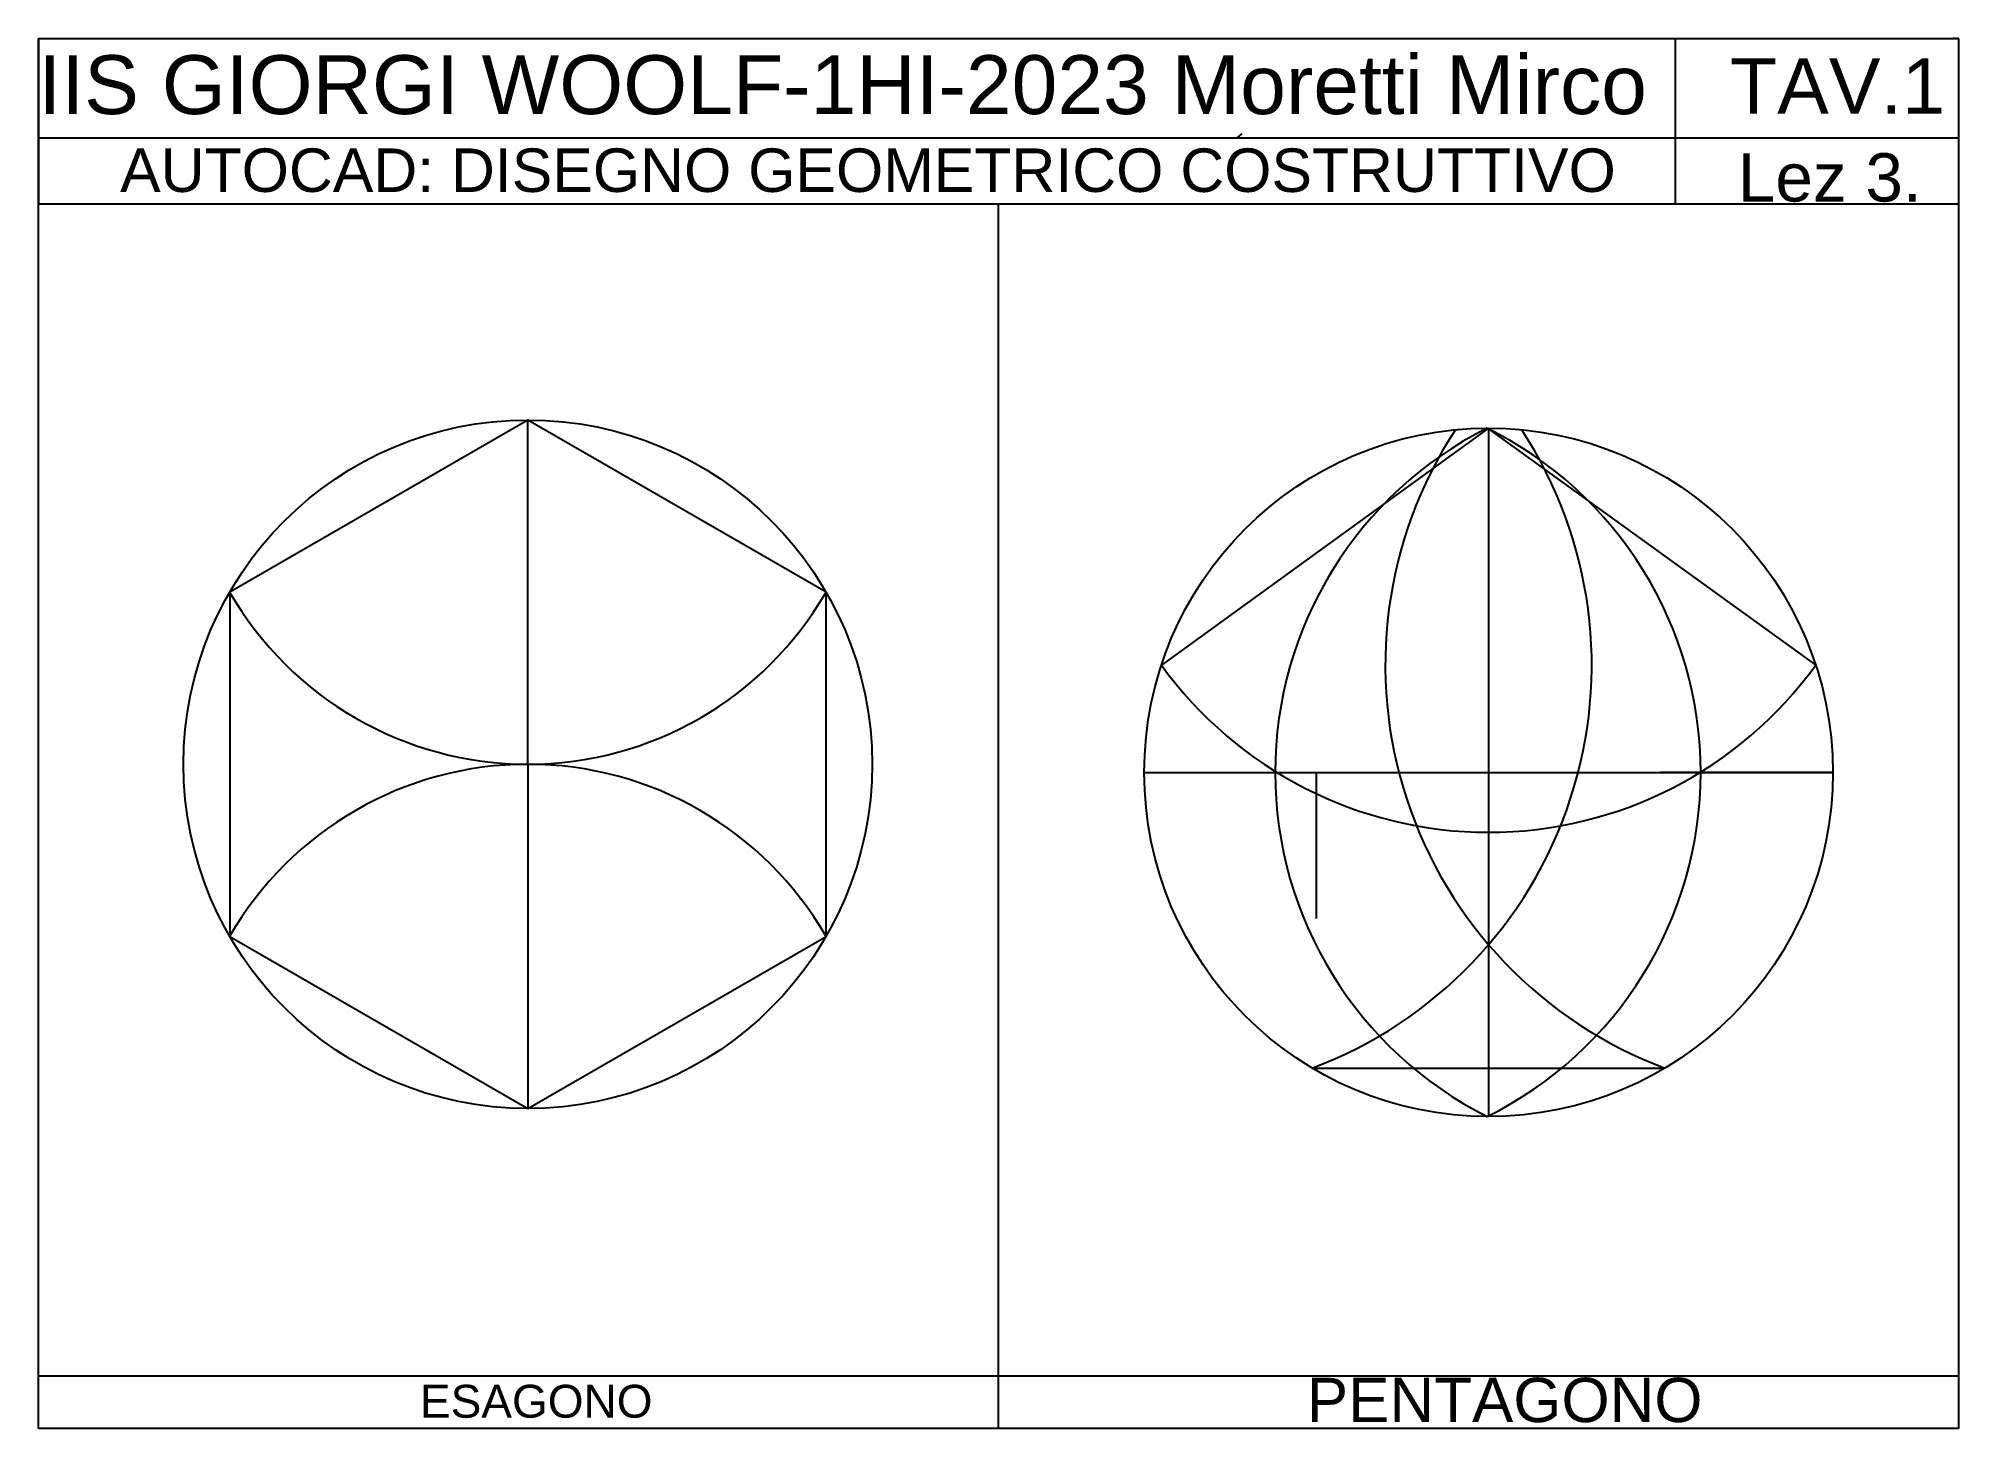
# Model space of a CAD drawing. Header units: millimetres. Extents: x 853 to 1859, y 2348 to 2698.
# Drawn here: x 852.7 to 1142.7, y 2488.2 to 2698.2 of the extents above.
import ezdxf

# ---------------------------------------------------------------- set-up
doc = ezdxf.new("R2010")
doc.units = ezdxf.units.MM
doc.styles.get("Standard").update_dxf_attribs({"font": 'arial.ttf'})

msp = doc.modelspace()

# ---------------------------------------------------------------- linework, layer by layer
for p, q in [((852.68, 2698.21), (1142.68, 2698.21)), ((852.68, 2488.21), (852.68, 2698.21)), ((852.68, 2698.21), (852.68, 2673.21)), ((852.68, 2698.21), (852.68, 2698.21)), ((852.68, 2698.21), (852.68, 2683.21)), ((1099.89, 2698.16), (1099.89, 2673.21)), ((1142.68, 2698.21), (1141.88, 2698.21)), ((1142.68, 2698.21), (1142.68, 2488.21)), ((1142.68, 2698.21), (1142.68, 2698.21)), ((1142.68, 2698.21), (1142.68, 2698.21)), ((1142.68, 2698.21), (1142.68, 2698.21)), ((1142.68, 2698.21), (1142.68, 2698.21)), ((852.68, 2683.21), (1142.68, 2683.21)), ((852.68, 2673.21), (1142.68, 2673.21)), ((997.68, 2488.21), (997.68, 2673.21)), ((926.6, 2640.57), (881.57, 2614.57)), ((926.6, 2588.57), (926.6, 2640.57)), ((971.63, 2614.57), (926.6, 2640.57)), ((1071.69, 2639.34), (1022.28, 2603.55)), ((1071.54, 2639.34), (1121.1, 2603.55)), ((1071.69, 2639.34), (1071.69, 2535.34)), ((881.57, 2614.57), (881.57, 2562.57)), ((971.63, 2562.57), (971.63, 2614.57)), ((926.6, 2588.57), (926.6, 2588.57)), ((926.6, 2588.57), (926.6, 2588.57)), ((926.6, 2588.57), (926.6, 2536.57)), ((1019.69, 2587.34), (1123.69, 2587.34)), ((1019.69, 2587.34), (1045.69, 2587.34)), ((1045.65, 2587.34), (1045.65, 2565.26)), ((1123.69, 2587.34), (1097.69, 2587.34)), ((1097.69, 2587.34), (1097.69, 2587.34)), ((852.68, 2488.21), (852.68, 2568.21)), ((881.57, 2562.57), (926.6, 2536.57)), ((926.6, 2536.57), (971.63, 2562.57)), ((1045.07, 2542.68), (1098.32, 2542.68)), ((852.68, 2488.21), (852.68, 2496.21)), ((852.68, 2496.21), (1142.68, 2496.21)), ((1142.68, 2488.21), (852.68, 2488.21))]:
    msp.add_line(p, q)
for centre in [(926.6, 2588.57), (1071.69, 2587.34)]:
    msp.add_circle(centre, 52)
for centre, radius, start, end in [((1071.1, 2635.07), 60.97, 126.975, 127.8492), ((1097.69, 2587.34), 58.23, 116.7538, 243.2462), ((1022.28, 2603.55), 65, 290.5189, 33.1545), ((1121.1, 2603.55), 65, 146.8455, 249.4811), ((1045.69, 2587.34), 58.04, 296.3761, 63.6239), ((926.6, 2640.57), 52, 210, 330), ((1071.69, 2639.24), 60.95, 215.8367, 324.1633), ((926.6, 2536.57), 52, 30, 150), ((1071.69, 2639.27), 60.97, 301.6013, 301.7391), ((1045.69, 2587.34), 58.07, 0, 0.0759), ((1045.69, 2587.34), 58.07, 296.4344, 296.5978)]:
    msp.add_arc(centre, radius, start, end)

# ---------------------------------------------------------------- texts
at = {"attachment_point": 1}
for s, width, gutter_width, insert, char_height in [('IIS GIORGI WOOLF-1HI-2023 Moretti Mirco', 1018.8213, 44.46, (852.68, 2695.67), 8.8916), ('TAV.1', 103.635, 41.87, (1108.14, 2695.2), 8.374), ('AUTOCAD: DISEGNO GEOMETRICO COSTRUTTIVO', 642.6507, 32.85, (865.02, 2681.59), 6.5707), ('Lez 3.', 119.1283, 36.5, (1109.34, 2680.87), 7.299), ('ESAGONO', 282.7572, 24.86, (910.31, 2494.83), 4.972), ('PENTAGONO', 66.4774, 33.47, (1044.25, 2495.89), 6.695)]:
    msp.add_mtext_dynamic_manual_height_columns(s, width=width, gutter_width=gutter_width, heights=[0], dxfattribs=dict(at, insert=insert, char_height=char_height))

doc.saveas('drawing.dxf')
